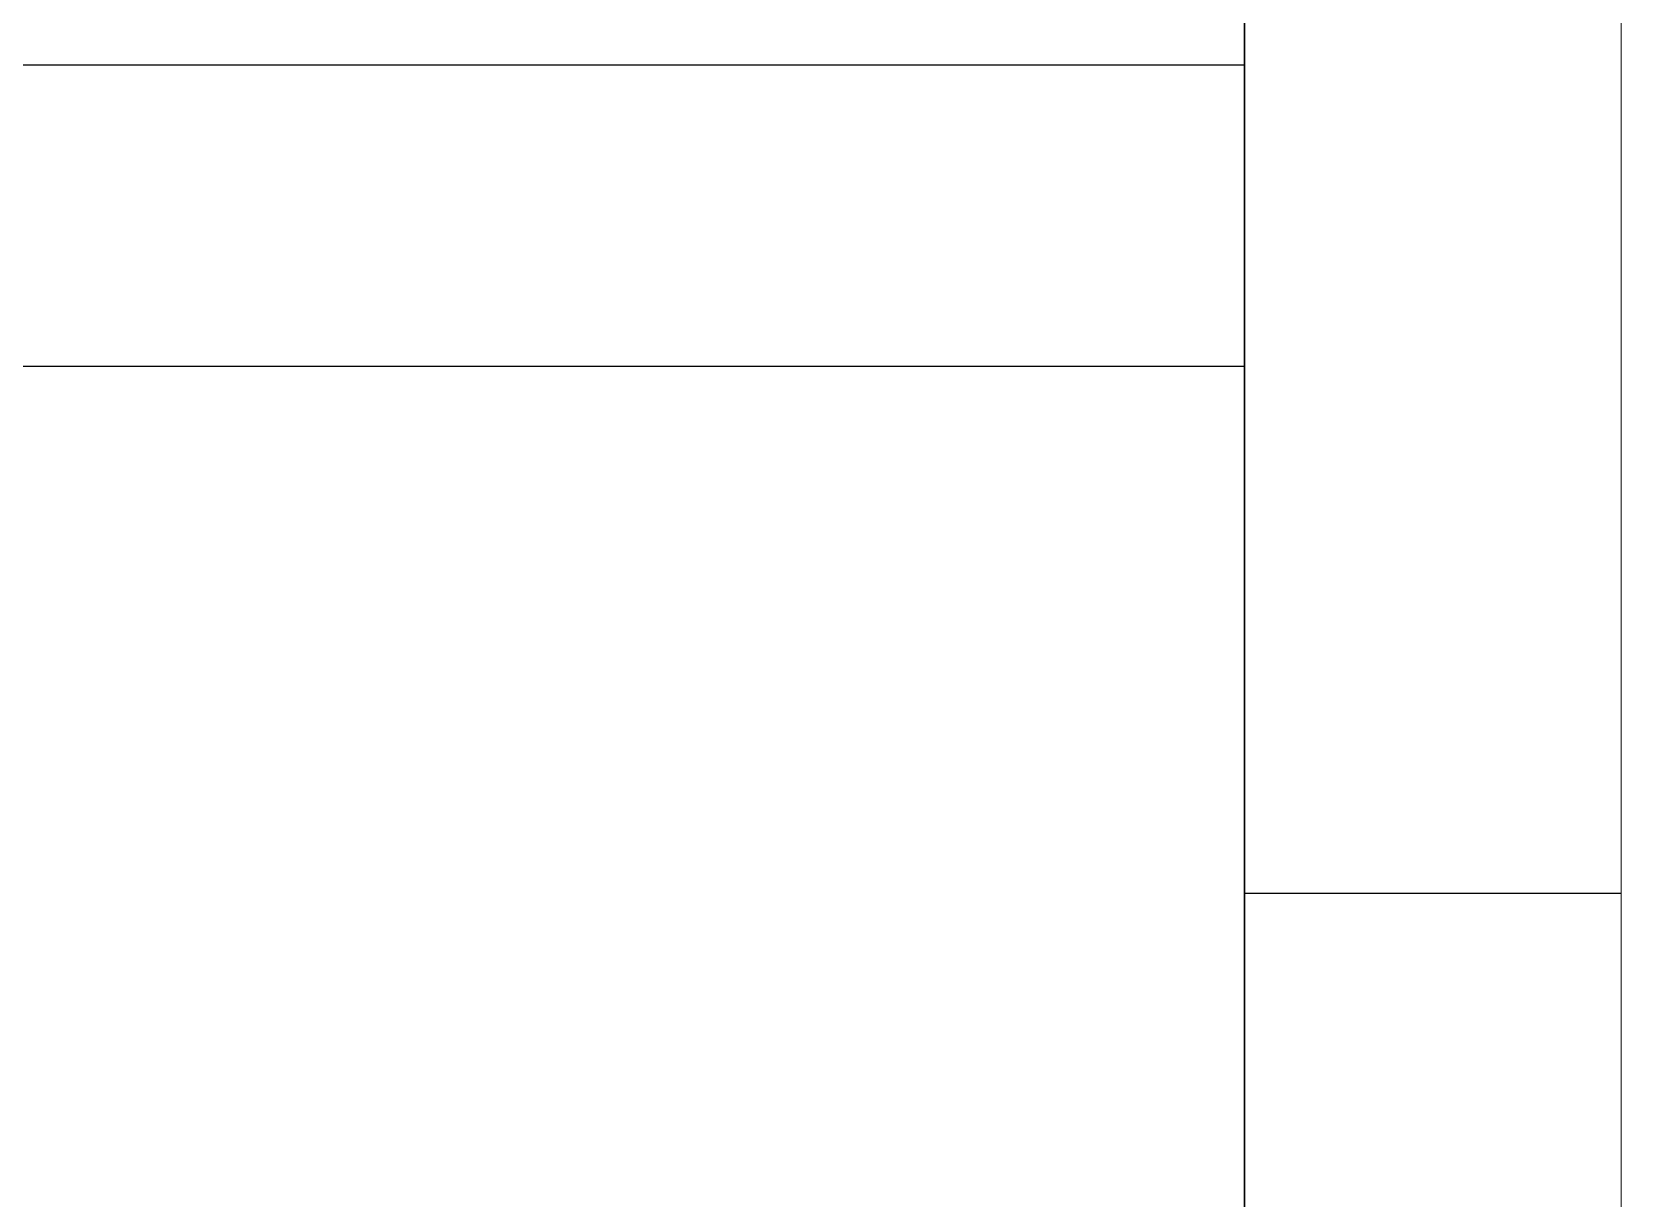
# Model space of a CAD drawing. Header units: inches. Extents: x 517790 to 538444, y 301815 to 302461.
# Drawn here: x 518086.22 to 518097.14, y 302260.11 to 302268.12 of the extents above; entities that cross this region are included whole.
import ezdxf

# ---------------------------------------------------------------- set-up
doc = ezdxf.new("R2010")
doc.units = ezdxf.units.IN
doc.header["$MEASUREMENT"] = 0
doc.layers.add('TEG BORDER', color=7, linetype='Continuous')

# ---------------------------------------------------------------- blocks, each defined once
blk = doc.blocks.new('240 BORDER A2')
for p, q in [((589, 5), (589, 116)), ((594, 35), (589, 35))]:
    blk.add_line(p, q)
at = {"color": 5, "lineweight": 15}
blk.add_lwpolyline([(0, 420), (594, 420), (594, 0), (0, 0)], close=True, dxfattribs=at)
blk.add_lwpolyline([(5, 415), (589, 415), (589, 5), (5, 5)], close=True)
at = {"layer": 'TEG BORDER'}
for p, q in [((489, 46), (589, 46)), ((489, 42), (589, 42))]:
    blk.add_line(p, q, dxfattribs=at)

msp = doc.modelspace()

# ---------------------------------------------------------------- block references
at = {"xscale": 0.5172815472000001, "yscale": 0.5172815472000001, "zscale": 0.5172815472000001}
msp.add_blockref('240 BORDER A2', (517789.871, 302244.094), dxfattribs=at)

doc.saveas('drawing.dxf')
